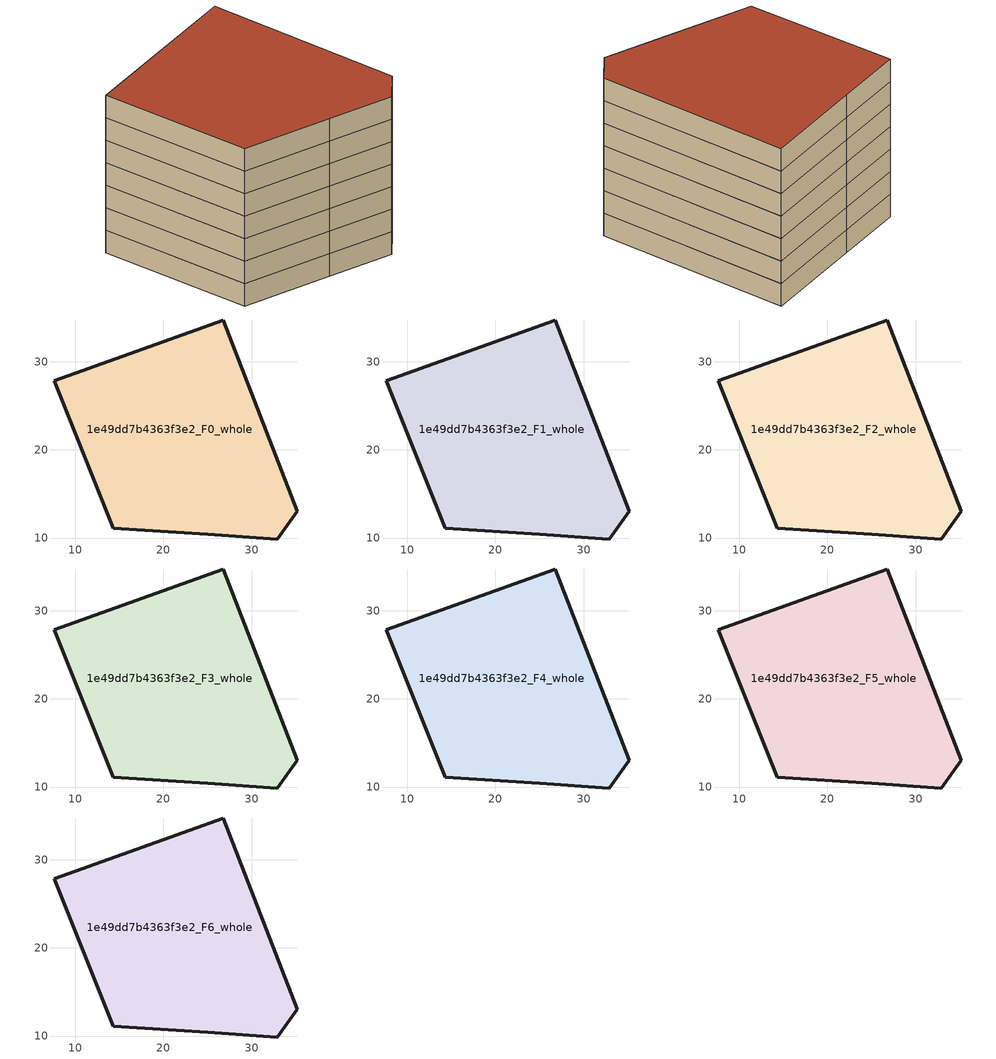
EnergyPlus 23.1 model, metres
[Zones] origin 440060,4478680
1e49dd7b4363f3e2_F0_whole
 floor ground (EU_floor_Construction): 26.8,34.72 35.14,13.02 32.89,9.89 25.04,10.43 14.33,11.13 7.65,27.85 15.39,30.62 z0
 wall outside (EU_wall_Construction): 15.39,30.62 7.65,27.85 14.33,11.13 25.04,10.43 32.89,9.89 35.14,13.02 26.8,34.72 15.39,30.62 z0:3
1e49dd7b4363f3e2_F1_whole
 floor to 1e49dd7b4363f3e2_F0_whole (EU_floor_Construction): 26.8,34.72 35.14,13.02 32.89,9.89 25.04,10.43 14.33,11.13 7.65,27.85 15.39,30.62 z3
 wall outside (EU_wall_Construction): 15.39,30.62 7.65,27.85 14.33,11.13 25.04,10.43 32.89,9.89 35.14,13.02 26.8,34.72 15.39,30.62 z3:6
1e49dd7b4363f3e2_F2_whole
 floor to 1e49dd7b4363f3e2_F1_whole (EU_floor_Construction): 26.8,34.72 35.14,13.02 32.89,9.89 25.04,10.43 14.33,11.13 7.65,27.85 15.39,30.62 z6
 wall outside (EU_wall_Construction): 15.39,30.62 7.65,27.85 14.33,11.13 25.04,10.43 32.89,9.89 35.14,13.02 26.8,34.72 15.39,30.62 z6:9
1e49dd7b4363f3e2_F3_whole
 floor to 1e49dd7b4363f3e2_F2_whole (EU_floor_Construction): 26.8,34.72 35.14,13.02 32.89,9.89 25.04,10.43 14.33,11.13 7.65,27.85 15.39,30.62 z9
 wall outside (EU_wall_Construction): 15.39,30.62 7.65,27.85 14.33,11.13 25.04,10.43 32.89,9.89 35.14,13.02 26.8,34.72 15.39,30.62 z9:12
1e49dd7b4363f3e2_F4_whole
 floor to 1e49dd7b4363f3e2_F3_whole (EU_floor_Construction): 26.8,34.72 35.14,13.02 32.89,9.89 25.04,10.43 14.33,11.13 7.65,27.85 15.39,30.62 z12
 wall outside (EU_wall_Construction): 15.39,30.62 7.65,27.85 14.33,11.13 25.04,10.43 32.89,9.89 35.14,13.02 26.8,34.72 15.39,30.62 z12:15
1e49dd7b4363f3e2_F5_whole
 floor to 1e49dd7b4363f3e2_F4_whole (EU_floor_Construction): 26.8,34.72 35.14,13.02 32.89,9.89 25.04,10.43 14.33,11.13 7.65,27.85 15.39,30.62 z15
 wall outside (EU_wall_Construction): 15.39,30.62 7.65,27.85 14.33,11.13 25.04,10.43 32.89,9.89 35.14,13.02 26.8,34.72 15.39,30.62 z15:18
1e49dd7b4363f3e2_F6_whole
 floor to 1e49dd7b4363f3e2_F5_whole (EU_floor_Construction): 26.8,34.72 35.14,13.02 32.89,9.89 25.04,10.43 14.33,11.13 7.65,27.85 15.39,30.62 z18
 wall outside (EU_wall_Construction): 15.39,30.62 7.65,27.85 14.33,11.13 25.04,10.43 32.89,9.89 35.14,13.02 26.8,34.72 15.39,30.62 z18:21
 roof outside (EU_roof_Construction): 32.89,9.89 35.14,13.02 26.8,34.72 15.39,30.62 7.65,27.85 14.33,11.13 25.04,10.43 z21
[Building]
EU S2 Campaign: North Axis=0; Terrain=City; Solar Distribution=FullExterior
[Site:Location]
Madrid: Latitude=40.5; Longitude=-3.5; Time Zone=1; Elevation=609
[SizingPeriod:WeatherFileDays]
AnnualSizingPeriod: Begin Month=1; Begin Day of Month=1; End Month=12; End Day of Month=31; Day of Week for Start Day=Monday; Use Weather File Daylight Saving Period=No; Use Weather File Rain and Snow Indicators=No
[MATERIAL]
EU_InternalMass_Material: Roughness=MediumRough; Thickness=0.1; Conductivity=1; Density=1800; Specific Heat=900; Thermal Absorptance=0.9; Solar Absorptance=0.7; Visible Absorptance=0.7
[MATERIAL:NOMASS] Roughness=MediumRough; Thermal Absorptance=0.9; Solar Absorptance=0.7; Visible Absorptance=0.7
Name | Thermal Resistance
EU_wall_NoMass | 0.459673
EU_roof_NoMass | 0.495815
EU_floor_NoMass | 0.788942
[CONSTRUCTION]
EU_wall_Construction: EU_wall_NoMass
EU_roof_Construction: EU_roof_NoMass
EU_floor_Construction: EU_floor_NoMass
EU_InternalMass_Construction: EU_InternalMass_Material
[ZONE] Type=1; Multiplier=1; Ceiling Height=autocalculate; Volume=1340.61; Floor Area=autocalculate; Part of Total Floor Area=Yes
1e49dd7b4363f3e2_F0_whole; 1e49dd7b4363f3e2_F1_whole; 1e49dd7b4363f3e2_F2_whole; 1e49dd7b4363f3e2_F3_whole; 1e49dd7b4363f3e2_F4_whole; 1e49dd7b4363f3e2_F5_whole; 1e49dd7b4363f3e2_F6_whole
[INTERNALMASS] Construction=EU_InternalMass_Construction; Surface Area=443.47
Name | Zone or ZoneList
1e49dd7b4363f3e2_F0_whole_EU_InternalMass | 1e49dd7b4363f3e2_F0_whole
1e49dd7b4363f3e2_F1_whole_EU_InternalMass | 1e49dd7b4363f3e2_F1_whole
1e49dd7b4363f3e2_F2_whole_EU_InternalMass | 1e49dd7b4363f3e2_F2_whole
1e49dd7b4363f3e2_F3_whole_EU_InternalMass | 1e49dd7b4363f3e2_F3_whole
1e49dd7b4363f3e2_F4_whole_EU_InternalMass | 1e49dd7b4363f3e2_F4_whole
1e49dd7b4363f3e2_F5_whole_EU_InternalMass | 1e49dd7b4363f3e2_F5_whole
1e49dd7b4363f3e2_F6_whole_EU_InternalMass | 1e49dd7b4363f3e2_F6_whole
[OTHEREQUIPMENT] Fuel Type=Electricity; Design Level Calculation Method=Watts/Area; Power per Zone Floor Area=1; Fraction Latent=0; Fraction Radiant=0; Fraction Lost=0; Carbon Dioxide Generation Rate=0; EndUse Subcategory=EU_Step8_InternalGains
Name | Zone or ZoneList or Space or SpaceList | Schedule
EU_Step8_InternalGain_1e49dd7b4363f3e2_F0_whole_f000 | 1e49dd7b4363f3e2_F0_whole | EU_Step8_GainSchedule_1e49dd7b4363f3e2_F0_whole_f000
EU_Step8_InternalGain_1e49dd7b4363f3e2_F1_whole_f000 | 1e49dd7b4363f3e2_F1_whole | EU_Step8_GainSchedule_1e49dd7b4363f3e2_F1_whole_f000
EU_Step8_InternalGain_1e49dd7b4363f3e2_F2_whole_f000 | 1e49dd7b4363f3e2_F2_whole | EU_Step8_GainSchedule_1e49dd7b4363f3e2_F2_whole_f000
EU_Step8_InternalGain_1e49dd7b4363f3e2_F3_whole_f000 | 1e49dd7b4363f3e2_F3_whole | EU_Step8_GainSchedule_1e49dd7b4363f3e2_F3_whole_f000
EU_Step8_InternalGain_1e49dd7b4363f3e2_F4_whole_f000 | 1e49dd7b4363f3e2_F4_whole | EU_Step8_GainSchedule_1e49dd7b4363f3e2_F4_whole_f000
EU_Step8_InternalGain_1e49dd7b4363f3e2_F5_whole_f000 | 1e49dd7b4363f3e2_F5_whole | EU_Step8_GainSchedule_1e49dd7b4363f3e2_F5_whole_f000
EU_Step8_InternalGain_1e49dd7b4363f3e2_F6_whole_f000 | 1e49dd7b4363f3e2_F6_whole | EU_Step8_GainSchedule_1e49dd7b4363f3e2_F6_whole_f000
[ZONEVENTILATION:DESIGNFLOWRATE] Schedule=EU_AlwaysOn; Design Flow Rate Calculation Method=AirChanges/Hour; Air Changes per Hour=0.719161; Ventilation Type=Natural; Fan Pressure Rise=0; Fan Total Efficiency=1; Constant Term Coefficient=1; Temperature Term Coefficient=0; Velocity Term Coefficient=0; Velocity Squared Term Coefficient=0; Minimum Indoor Temperature=-100; Maximum Indoor Temperature=100; Delta Temperature=-100; Minimum Outdoor Temperature=-100; Maximum Outdoor Temperature=100; Maximum Wind Speed=40
Name | Zone or ZoneList or Space or SpaceList
EU_ConstantAir_1e49dd7b4363f3e2_F0_whole | 1e49dd7b4363f3e2_F0_whole
EU_ConstantAir_1e49dd7b4363f3e2_F1_whole | 1e49dd7b4363f3e2_F1_whole
EU_ConstantAir_1e49dd7b4363f3e2_F2_whole | 1e49dd7b4363f3e2_F2_whole
EU_ConstantAir_1e49dd7b4363f3e2_F3_whole | 1e49dd7b4363f3e2_F3_whole
EU_ConstantAir_1e49dd7b4363f3e2_F4_whole | 1e49dd7b4363f3e2_F4_whole
EU_ConstantAir_1e49dd7b4363f3e2_F5_whole | 1e49dd7b4363f3e2_F5_whole
EU_ConstantAir_1e49dd7b4363f3e2_F6_whole | 1e49dd7b4363f3e2_F6_whole
[HVACTEMPLATE:THERMOSTAT] Constant Heating Setpoint=20; Constant Cooling Setpoint=50
EU_HeatOnly_1e49dd7b4363f3e2_F0_whole; EU_HeatOnly_1e49dd7b4363f3e2_F1_whole; EU_HeatOnly_1e49dd7b4363f3e2_F2_whole; EU_HeatOnly_1e49dd7b4363f3e2_F3_whole; EU_HeatOnly_1e49dd7b4363f3e2_F4_whole; EU_HeatOnly_1e49dd7b4363f3e2_F5_whole; EU_HeatOnly_1e49dd7b4363f3e2_F6_whole
[HVACTEMPLATE:ZONE:IDEALLOADSAIRSYSTEM] System Availability Schedule=EU_AlwaysOn; Maximum Heating Supply Air Temperature=50; Minimum Cooling Supply Air Temperature=13; Maximum Heating Supply Air Humidity Ratio=0.0156; Minimum Cooling Supply Air Humidity Ratio=0.0077; Heating Limit=NoLimit; Cooling Limit=NoLimit; Heating Availability Schedule=EU_AlwaysOn; Cooling Availability Schedule=EU_CoolingOff; Dehumidification Control Type=ConstantSensibleHeatRatio; Cooling Sensible Heat Ratio=0.7; Dehumidification Setpoint=60; Humidification Control Type=None; Humidification Setpoint=30; Outdoor Air Method=None; Outdoor Air Flow Rate per Person=0.00944; Outdoor Air Flow Rate per Zone Floor Area=0; Outdoor Air Flow Rate per Zone=0; Demand Controlled Ventilation Type=None; Outdoor Air Economizer Type=NoEconomizer; Heat Recovery Type=None; Sensible Heat Recovery Effectiveness=0.7; Latent Heat Recovery Effectiveness=0.65
Name | Template Thermostat
1e49dd7b4363f3e2_F0_whole | EU_HeatOnly_1e49dd7b4363f3e2_F0_whole
1e49dd7b4363f3e2_F1_whole | EU_HeatOnly_1e49dd7b4363f3e2_F1_whole
1e49dd7b4363f3e2_F2_whole | EU_HeatOnly_1e49dd7b4363f3e2_F2_whole
1e49dd7b4363f3e2_F3_whole | EU_HeatOnly_1e49dd7b4363f3e2_F3_whole
1e49dd7b4363f3e2_F4_whole | EU_HeatOnly_1e49dd7b4363f3e2_F4_whole
1e49dd7b4363f3e2_F5_whole | EU_HeatOnly_1e49dd7b4363f3e2_F5_whole
1e49dd7b4363f3e2_F6_whole | EU_HeatOnly_1e49dd7b4363f3e2_F6_whole
[SIZING:ZONE] Zone Cooling Design Supply Air Temperature Input Method=SupplyAirTemperature; Zone Cooling Design Supply Air Temperature=13; Zone Heating Design Supply Air Temperature Input Method=SupplyAirTemperature; Zone Heating Design Supply Air Temperature=50; Zone Cooling Design Supply Air Humidity Ratio=0.008; Zone Heating Design Supply Air Humidity Ratio=0.008; Cooling Design Air Flow Method=DesignDay; Cooling Design Air Flow Rate=0; Cooling Minimum Air Flow per Zone Floor Area=0.000762; Cooling Minimum Air Flow=0; Cooling Minimum Air Flow Fraction=0.2; Heating Design Air Flow Method=DesignDay; Heating Design Air Flow Rate=0; Heating Maximum Air Flow per Zone Floor Area=0.002032; Heating Maximum Air Flow=0.141576; Heating Maximum Air Flow Fraction=0.3; Account for Dedicated Outdoor Air System=No; Dedicated Outdoor Air System Control Strategy=NeutralSupplyAir; Dedicated Outdoor Air Low Setpoint Temperature for Design=autosize; Dedicated Outdoor Air High Setpoint Temperature for Design=autosize; Zone Load Sizing Method=Sensible Load Only No Latent Load; Zone Latent Cooling Design Supply Air Humidity Ratio Input Method=HumidityRatioDifference; Zone Cooling Design Supply Air Humidity Ratio Difference=0.005; Zone Latent Heating Design Supply Air Humidity Ratio Input Method=HumidityRatioDifference; Zone Humidification Design Supply Air Humidity Ratio Difference=0.005
1e49dd7b4363f3e2_F0_whole; 1e49dd7b4363f3e2_F1_whole; 1e49dd7b4363f3e2_F2_whole; 1e49dd7b4363f3e2_F3_whole; 1e49dd7b4363f3e2_F4_whole; 1e49dd7b4363f3e2_F5_whole; 1e49dd7b4363f3e2_F6_whole
[SCHEDULE:CONSTANT]
Name | Hourly Value
EU_AlwaysOn | 1
EU_CoolingOff | 0
[SCHEDULE:FILE] Column Number=1; Rows to Skip at Top=0; Number of Hours of Data=8760; Column Separator=Comma; Interpolate to Timestep=No; Minutes per Item=60; Adjust Schedule for Daylight Savings=Yes
Name | File
EU_Step8_GainSchedule_1e49dd7b4363f3e2_F0_whole_f000 | C:\Users\o_iseri\Desktop\OpenUBEM\openubem\outputs\eu_evidence\EU-11\ES-MAD-BERRUGUETE\idfs\1e49dd7b4363f3e2\1e49dd7b4363f3e2_F0_whole_f000_gain.csv
EU_Step8_GainSchedule_1e49dd7b4363f3e2_F1_whole_f000 | C:\Users\o_iseri\Desktop\OpenUBEM\openubem\outputs\eu_evidence\EU-11\ES-MAD-BERRUGUETE\idfs\1e49dd7b4363f3e2\1e49dd7b4363f3e2_F1_whole_f000_gain.csv
EU_Step8_GainSchedule_1e49dd7b4363f3e2_F2_whole_f000 | C:\Users\o_iseri\Desktop\OpenUBEM\openubem\outputs\eu_evidence\EU-11\ES-MAD-BERRUGUETE\idfs\1e49dd7b4363f3e2\1e49dd7b4363f3e2_F2_whole_f000_gain.csv
EU_Step8_GainSchedule_1e49dd7b4363f3e2_F3_whole_f000 | C:\Users\o_iseri\Desktop\OpenUBEM\openubem\outputs\eu_evidence\EU-11\ES-MAD-BERRUGUETE\idfs\1e49dd7b4363f3e2\1e49dd7b4363f3e2_F3_whole_f000_gain.csv
EU_Step8_GainSchedule_1e49dd7b4363f3e2_F4_whole_f000 | C:\Users\o_iseri\Desktop\OpenUBEM\openubem\outputs\eu_evidence\EU-11\ES-MAD-BERRUGUETE\idfs\1e49dd7b4363f3e2\1e49dd7b4363f3e2_F4_whole_f000_gain.csv
EU_Step8_GainSchedule_1e49dd7b4363f3e2_F5_whole_f000 | C:\Users\o_iseri\Desktop\OpenUBEM\openubem\outputs\eu_evidence\EU-11\ES-MAD-BERRUGUETE\idfs\1e49dd7b4363f3e2\1e49dd7b4363f3e2_F5_whole_f000_gain.csv
EU_Step8_GainSchedule_1e49dd7b4363f3e2_F6_whole_f000 | C:\Users\o_iseri\Desktop\OpenUBEM\openubem\outputs\eu_evidence\EU-11\ES-MAD-BERRUGUETE\idfs\1e49dd7b4363f3e2\1e49dd7b4363f3e2_F6_whole_f000_gain.csv
